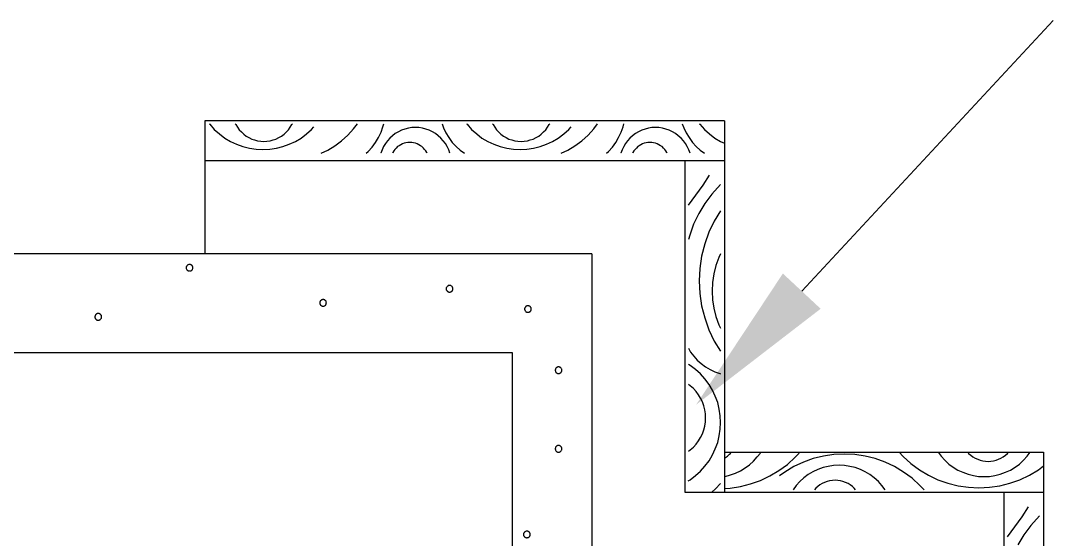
# Model space of a CAD drawing. Header units: metres. Extents: x 0 to 420, y 0 to 297.
# Drawn here: x 52.5 to 105, y 201.8 to 228.3 of the extents above; entities that cross this region are included whole.
import ezdxf

# ---------------------------------------------------------------- set-up
doc = ezdxf.new("R2010")
doc.units = ezdxf.units.M

msp = doc.modelspace()

# ---------------------------------------------------------------- linework, layer by layer
for p, q in [((92.41, 214.52), (105.25, 228.34)), ((88.46, 223.22), (61.91, 223.22)), ((61.91, 223.22), (61.91, 216.43)), ((88.46, 223.22), (88.46, 204.26)), ((62.14, 223.07), (62.17, 223.04)), ((62.17, 223.04), (62.4, 222.78)), ((62.4, 222.78), (62.66, 222.55)), ((63.47, 223.07), (63.5, 223.03)), ((63.5, 223.03), (63.58, 222.89)), ((63.58, 222.89), (63.67, 222.76)), ((63.67, 222.76), (63.78, 222.65)), ((63.78, 222.65), (63.9, 222.54)), ((65.96, 222.54), (66.08, 222.65)), ((66.08, 222.65), (66.19, 222.76)), ((66.19, 222.76), (66.28, 222.89)), ((66.28, 222.89), (66.36, 223.03)), ((66.36, 223.03), (66.39, 223.07)), ((67.11, 222.55), (67.37, 222.78)), ((67.37, 222.78), (67.49, 222.92)), ((69.22, 222.49), (69.51, 222.81)), ((69.51, 222.81), (69.71, 223.07)), ((70.79, 222.37), (70.92, 222.64)), ((70.92, 222.64), (71.01, 222.91)), ((71.01, 222.91), (71.06, 223.07)), ((71.8, 222.66), (71.64, 222.57)), ((71.96, 222.74), (71.8, 222.66)), ((72.13, 222.8), (71.96, 222.74)), ((72.31, 222.84), (72.13, 222.8)), ((72.49, 222.87), (72.31, 222.84)), ((72.67, 222.88), (72.49, 222.87)), ((72.85, 222.87), (72.67, 222.88)), ((73.03, 222.84), (72.85, 222.87)), ((73.2, 222.8), (73.03, 222.84)), ((73.37, 222.74), (73.2, 222.8)), ((73.54, 222.66), (73.37, 222.74)), ((73.69, 222.57), (73.54, 222.66)), ((74.03, 223.07), (74.11, 222.86)), ((74.11, 222.86), (74.23, 222.6)), ((75.28, 223.07), (75.31, 223.04)), ((75.31, 223.04), (75.54, 222.78)), ((75.54, 222.78), (75.8, 222.55)), ((76.61, 223.07), (76.64, 223.03)), ((76.64, 223.03), (76.72, 222.89)), ((76.72, 222.89), (76.81, 222.76)), ((76.81, 222.76), (76.92, 222.65)), ((76.92, 222.65), (77.04, 222.54)), ((79.1, 222.54), (79.22, 222.65)), ((79.22, 222.65), (79.33, 222.76)), ((79.33, 222.76), (79.42, 222.89)), ((79.42, 222.89), (79.5, 223.03)), ((79.5, 223.03), (79.53, 223.07)), ((80.25, 222.55), (80.51, 222.78)), ((80.51, 222.78), (80.63, 222.92)), ((81.49, 222.49), (81.78, 222.81)), ((81.78, 222.81), (81.98, 223.07)), ((83.05, 222.37), (83.18, 222.64)), ((83.18, 222.64), (83.28, 222.91)), ((83.28, 222.91), (83.32, 223.07)), ((84.07, 222.66), (83.91, 222.57)), ((84.23, 222.74), (84.07, 222.66)), ((84.4, 222.8), (84.23, 222.74)), ((84.57, 222.84), (84.4, 222.8)), ((84.75, 222.87), (84.57, 222.84)), ((84.93, 222.88), (84.75, 222.87)), ((85.11, 222.87), (84.93, 222.88)), ((85.29, 222.84), (85.11, 222.87)), ((85.47, 222.8), (85.29, 222.84)), ((85.64, 222.74), (85.47, 222.8)), ((85.8, 222.66), (85.64, 222.74)), ((85.96, 222.57), (85.8, 222.66)), ((86.3, 223.07), (86.38, 222.86)), ((86.38, 222.86), (86.5, 222.6)), ((87.17, 223.07), (87.2, 223.04)), ((87.2, 223.04), (87.44, 222.78)), ((87.44, 222.78), (87.69, 222.55)), ((62.66, 222.55), (62.93, 222.34)), ((62.93, 222.34), (63.23, 222.17)), ((63.23, 222.17), (63.54, 222.02)), ((63.9, 222.54), (64.03, 222.44)), ((64.03, 222.44), (64.16, 222.36)), ((64.16, 222.36), (64.31, 222.29)), ((64.31, 222.29), (64.46, 222.24)), ((64.46, 222.24), (64.61, 222.2)), ((64.61, 222.2), (64.77, 222.18)), ((64.77, 222.18), (64.93, 222.17)), ((64.93, 222.17), (65.09, 222.18)), ((65.09, 222.18), (65.25, 222.2)), ((65.25, 222.2), (65.4, 222.24)), ((65.4, 222.24), (65.55, 222.29)), ((65.55, 222.29), (65.7, 222.36)), ((65.7, 222.36), (65.83, 222.44)), ((65.83, 222.44), (65.96, 222.54)), ((66.23, 222.02), (66.54, 222.17)), ((66.54, 222.17), (66.83, 222.34)), ((66.83, 222.34), (67.11, 222.55)), ((68.56, 221.95), (68.9, 222.2)), ((68.9, 222.2), (69.22, 222.49)), ((70.46, 221.88), (70.64, 222.12)), ((70.64, 222.12), (70.79, 222.37)), ((71.24, 222.2), (71.14, 222.06)), ((71.36, 222.34), (71.24, 222.2)), ((71.5, 222.46), (71.36, 222.34)), ((71.64, 222.57), (71.5, 222.46)), ((72.19, 222.1), (72.1, 222.08)), ((72.29, 222.11), (72.19, 222.1)), ((72.38, 222.12), (72.29, 222.11)), ((72.48, 222.11), (72.38, 222.12)), ((72.57, 222.1), (72.48, 222.11)), ((72.67, 222.08), (72.57, 222.1)), ((73.84, 222.46), (73.69, 222.57)), ((73.97, 222.34), (73.84, 222.46)), ((74.09, 222.2), (73.97, 222.34)), ((74.2, 222.06), (74.09, 222.2)), ((74.23, 222.6), (74.38, 222.36)), ((74.38, 222.36), (74.55, 222.12)), ((74.55, 222.12), (74.75, 221.91)), ((75.8, 222.55), (76.07, 222.34)), ((76.07, 222.34), (76.37, 222.17)), ((76.37, 222.17), (76.68, 222.02)), ((77.04, 222.54), (77.17, 222.44)), ((77.17, 222.44), (77.3, 222.36)), ((77.3, 222.36), (77.45, 222.29)), ((77.45, 222.29), (77.6, 222.24)), ((77.6, 222.24), (77.75, 222.2)), ((77.75, 222.2), (77.91, 222.18)), ((77.91, 222.18), (78.07, 222.17)), ((78.07, 222.17), (78.23, 222.18)), ((78.23, 222.18), (78.39, 222.2)), ((78.39, 222.2), (78.54, 222.24)), ((78.54, 222.24), (78.69, 222.29)), ((78.69, 222.29), (78.84, 222.36)), ((78.84, 222.36), (78.97, 222.44)), ((78.97, 222.44), (79.1, 222.54)), ((79.37, 222.02), (79.68, 222.17)), ((79.68, 222.17), (79.97, 222.34)), ((79.97, 222.34), (80.25, 222.55)), ((80.82, 221.95), (81.17, 222.2)), ((81.17, 222.2), (81.49, 222.49)), ((82.73, 221.88), (82.9, 222.12)), ((82.9, 222.12), (83.05, 222.37)), ((83.51, 222.2), (83.4, 222.06)), ((83.63, 222.34), (83.51, 222.2)), ((83.76, 222.46), (83.63, 222.34)), ((83.91, 222.57), (83.76, 222.46)), ((84.46, 222.1), (84.36, 222.08)), ((84.55, 222.11), (84.46, 222.1)), ((84.65, 222.12), (84.55, 222.11)), ((84.74, 222.11), (84.65, 222.12)), ((84.84, 222.1), (84.74, 222.11)), ((84.93, 222.08), (84.84, 222.1)), ((86.1, 222.46), (85.96, 222.57)), ((86.24, 222.34), (86.1, 222.46)), ((86.36, 222.2), (86.24, 222.34)), ((86.47, 222.06), (86.36, 222.2)), ((86.5, 222.6), (86.65, 222.36)), ((86.65, 222.36), (86.82, 222.12)), ((86.82, 222.12), (87.01, 221.91)), ((87.69, 222.55), (87.97, 222.34)), ((87.97, 222.34), (88.26, 222.17)), ((88.26, 222.17), (88.46, 222.07)), ((63.54, 222.02), (63.86, 221.9)), ((63.86, 221.9), (64.2, 221.82)), ((64.2, 221.82), (64.54, 221.77)), ((64.54, 221.77), (64.88, 221.75)), ((64.88, 221.75), (65.23, 221.77)), ((65.23, 221.77), (65.57, 221.82)), ((65.57, 221.82), (65.9, 221.9)), ((65.9, 221.9), (66.23, 222.02)), ((67.85, 221.56), (68.19, 221.72)), ((68.19, 221.72), (68.56, 221.95)), ((70.16, 221.56), (70.26, 221.66)), ((70.26, 221.66), (70.46, 221.88)), ((70.97, 221.74), (70.9, 221.57)), ((70.9, 221.57), (70.9, 221.56)), ((71.04, 221.9), (70.97, 221.74)), ((71.14, 222.06), (71.04, 221.9)), ((71.52, 221.6), (71.5, 221.56)), ((71.57, 221.68), (71.52, 221.6)), ((71.62, 221.76), (71.57, 221.68)), ((71.69, 221.83), (71.62, 221.76)), ((71.76, 221.9), (71.69, 221.83)), ((71.84, 221.95), (71.76, 221.9)), ((71.92, 222), (71.84, 221.95)), ((72.01, 222.04), (71.92, 222)), ((72.1, 222.08), (72.01, 222.04)), ((72.76, 222.04), (72.67, 222.08)), ((72.84, 222), (72.76, 222.04)), ((72.93, 221.95), (72.84, 222)), ((73, 221.9), (72.93, 221.95)), ((73.08, 221.83), (73, 221.9)), ((73.14, 221.76), (73.08, 221.83)), ((73.2, 221.68), (73.14, 221.76)), ((73.25, 221.6), (73.2, 221.68)), ((73.27, 221.56), (73.25, 221.6)), ((74.29, 221.9), (74.2, 222.06)), ((74.37, 221.74), (74.29, 221.9)), ((74.43, 221.56), (74.37, 221.74)), ((74.75, 221.91), (74.96, 221.72)), ((74.96, 221.72), (75.17, 221.56)), ((76.68, 222.02), (77, 221.9)), ((77, 221.9), (77.34, 221.82)), ((77.34, 221.82), (77.68, 221.77)), ((77.68, 221.77), (78.02, 221.75)), ((78.02, 221.75), (78.37, 221.77)), ((78.37, 221.77), (78.71, 221.82)), ((78.71, 221.82), (79.04, 221.9)), ((79.04, 221.9), (79.37, 222.02)), ((80.12, 221.56), (80.46, 221.72)), ((80.46, 221.72), (80.82, 221.95)), ((82.43, 221.56), (82.53, 221.66)), ((82.53, 221.66), (82.73, 221.88)), ((83.23, 221.74), (83.17, 221.57)), ((83.17, 221.57), (83.17, 221.56)), ((83.31, 221.9), (83.23, 221.74)), ((83.4, 222.06), (83.31, 221.9)), ((83.78, 221.6), (83.76, 221.56)), ((83.83, 221.68), (83.78, 221.6)), ((83.89, 221.76), (83.83, 221.68)), ((83.96, 221.83), (83.89, 221.76)), ((84.03, 221.9), (83.96, 221.83)), ((84.1, 221.95), (84.03, 221.9)), ((84.19, 222), (84.1, 221.95)), ((84.27, 222.04), (84.19, 222)), ((84.36, 222.08), (84.27, 222.04)), ((85.02, 222.04), (84.93, 222.08)), ((85.11, 222), (85.02, 222.04)), ((85.19, 221.95), (85.11, 222)), ((85.27, 221.9), (85.19, 221.95)), ((85.34, 221.83), (85.27, 221.9)), ((85.41, 221.76), (85.34, 221.83)), ((85.46, 221.68), (85.41, 221.76)), ((85.51, 221.6), (85.46, 221.68)), ((85.53, 221.56), (85.51, 221.6)), ((86.56, 221.9), (86.47, 222.06)), ((86.64, 221.74), (86.56, 221.9)), ((86.7, 221.56), (86.64, 221.74)), ((87.01, 221.91), (87.22, 221.72)), ((87.22, 221.72), (87.43, 221.56)), ((88.46, 221.18), (61.91, 221.18)), ((86.43, 221.18), (86.43, 204.26)), ((87.37, 219.93), (87.69, 220.44)), ((86.62, 218.91), (87.37, 219.93)), ((87.81, 219.48), (87.45, 219)), ((88.25, 219.96), (87.81, 219.48)), ((87.45, 219), (87.14, 218.48)), ((87.14, 218.48), (86.88, 217.94)), ((88.25, 218.63), (87.93, 218.1)), ((86.88, 217.94), (86.68, 217.38)), ((87.93, 218.1), (87.66, 217.53)), ((86.68, 217.38), (86.62, 217.16)), ((87.66, 217.53), (87.45, 216.93)), ((87.45, 216.93), (87.29, 216.31)), ((81.68, 216.43), (21.65, 216.43)), ((81.68, 216.43), (81.68, 199.5)), ((88.25, 216.42), (88.17, 216.24)), ((60.99, 215.79), (60.98, 215.78)), ((61, 215.82), (60.99, 215.81)), ((60.99, 215.81), (60.99, 215.79)), ((61.02, 215.83), (61, 215.82)), ((61.03, 215.85), (61.02, 215.83)), ((61.04, 215.86), (61.03, 215.85)), ((61.06, 215.86), (61.04, 215.86)), ((61.07, 215.87), (61.06, 215.86)), ((61.09, 215.88), (61.07, 215.87)), ((61.1, 215.88), (61.09, 215.88)), ((61.12, 215.88), (61.1, 215.88)), ((61.14, 215.88), (61.12, 215.88)), ((61.15, 215.88), (61.14, 215.88)), ((61.17, 215.88), (61.15, 215.88)), ((61.18, 215.88), (61.17, 215.88)), ((61.2, 215.87), (61.18, 215.88)), ((61.22, 215.86), (61.2, 215.87)), ((61.23, 215.86), (61.22, 215.86)), ((61.24, 215.85), (61.23, 215.86)), ((61.26, 215.83), (61.24, 215.85)), ((61.27, 215.82), (61.26, 215.83)), ((61.28, 215.81), (61.27, 215.82)), ((61.29, 215.79), (61.28, 215.81)), ((61.29, 215.78), (61.29, 215.79)), ((87.29, 216.31), (87.2, 215.68)), ((88.02, 215.83), (87.92, 215.4)), ((88.17, 216.24), (88.02, 215.83)), ((60.98, 215.78), (60.97, 215.76)), ((60.97, 215.76), (60.97, 215.75)), ((60.97, 215.75), (60.97, 215.73)), ((60.97, 215.73), (60.97, 215.71)), ((60.97, 215.71), (60.97, 215.7)), ((60.97, 215.71), (60.97, 215.71)), ((60.97, 215.7), (60.97, 215.68)), ((60.97, 215.68), (60.97, 215.67)), ((60.97, 215.67), (60.98, 215.65)), ((60.98, 215.65), (60.99, 215.63)), ((60.99, 215.63), (60.99, 215.62)), ((60.99, 215.62), (61, 215.61)), ((61, 215.61), (61.02, 215.59)), ((61.02, 215.59), (61.03, 215.58)), ((61.03, 215.58), (61.04, 215.57)), ((61.04, 215.57), (61.06, 215.56)), ((61.06, 215.56), (61.07, 215.56)), ((61.07, 215.56), (61.09, 215.55)), ((61.09, 215.55), (61.1, 215.55)), ((61.1, 215.55), (61.12, 215.55)), ((61.12, 215.55), (61.14, 215.54)), ((61.14, 215.54), (61.15, 215.55)), ((61.15, 215.55), (61.17, 215.55)), ((61.17, 215.55), (61.18, 215.55)), ((61.18, 215.55), (61.2, 215.56)), ((61.2, 215.56), (61.22, 215.56)), ((61.22, 215.56), (61.23, 215.57)), ((61.23, 215.57), (61.24, 215.58)), ((61.24, 215.58), (61.26, 215.59)), ((61.26, 215.59), (61.27, 215.61)), ((61.27, 215.61), (61.28, 215.62)), ((61.28, 215.62), (61.29, 215.63)), ((61.3, 215.76), (61.29, 215.78)), ((61.29, 215.65), (61.3, 215.67)), ((61.29, 215.63), (61.29, 215.65)), ((61.3, 215.75), (61.3, 215.76)), ((61.3, 215.73), (61.3, 215.75)), ((61.31, 215.71), (61.3, 215.73)), ((61.3, 215.7), (61.31, 215.71)), ((61.3, 215.68), (61.3, 215.7)), ((61.3, 215.67), (61.3, 215.68)), ((61.31, 215.71), (61.31, 215.71)), ((87.2, 215.68), (87.17, 215.04)), ((87.92, 215.4), (87.85, 214.96)), ((74.29, 214.75), (74.28, 214.73)), ((74.3, 214.76), (74.29, 214.75)), ((74.31, 214.77), (74.3, 214.76)), ((74.32, 214.78), (74.31, 214.77)), ((74.34, 214.79), (74.32, 214.78)), ((74.35, 214.8), (74.34, 214.79)), ((74.37, 214.8), (74.35, 214.8)), ((74.38, 214.81), (74.37, 214.8)), ((74.4, 214.81), (74.38, 214.81)), ((74.42, 214.81), (74.4, 214.81)), ((74.43, 214.81), (74.42, 214.81)), ((74.45, 214.81), (74.43, 214.81)), ((74.47, 214.8), (74.45, 214.81)), ((74.48, 214.8), (74.47, 214.8)), ((74.5, 214.79), (74.48, 214.8)), ((74.51, 214.78), (74.5, 214.79)), ((74.52, 214.77), (74.51, 214.78)), ((74.54, 214.76), (74.52, 214.77)), ((74.55, 214.75), (74.54, 214.76)), ((74.56, 214.73), (74.55, 214.75)), ((87.17, 215.04), (87.2, 214.4)), ((87.85, 214.96), (87.83, 214.52)), ((74.26, 214.7), (74.25, 214.69)), ((74.25, 214.69), (74.25, 214.67)), ((74.25, 214.67), (74.25, 214.66)), ((74.25, 214.66), (74.25, 214.64)), ((74.25, 214.64), (74.25, 214.62)), ((74.25, 214.64), (74.25, 214.64)), ((74.25, 214.62), (74.25, 214.61)), ((74.25, 214.61), (74.25, 214.59)), ((74.25, 214.59), (74.26, 214.57)), ((74.27, 214.72), (74.26, 214.7)), ((74.26, 214.57), (74.27, 214.56)), ((74.28, 214.73), (74.27, 214.72)), ((74.27, 214.56), (74.28, 214.54)), ((74.28, 214.54), (74.29, 214.53)), ((74.29, 214.53), (74.3, 214.52)), ((74.3, 214.52), (74.31, 214.51)), ((74.31, 214.51), (74.32, 214.5)), ((74.32, 214.5), (74.34, 214.49)), ((74.34, 214.49), (74.35, 214.48)), ((74.35, 214.48), (74.37, 214.48)), ((74.37, 214.48), (74.38, 214.47)), ((74.38, 214.47), (74.4, 214.47)), ((74.4, 214.47), (74.42, 214.47)), ((74.42, 214.47), (74.43, 214.47)), ((74.43, 214.47), (74.45, 214.47)), ((74.45, 214.47), (74.47, 214.48)), ((74.47, 214.48), (74.48, 214.48)), ((74.48, 214.48), (74.5, 214.49)), ((74.5, 214.49), (74.51, 214.5)), ((74.51, 214.5), (74.52, 214.51)), ((74.52, 214.51), (74.54, 214.52)), ((74.54, 214.52), (74.55, 214.53)), ((74.55, 214.53), (74.56, 214.54)), ((74.57, 214.72), (74.56, 214.73)), ((74.56, 214.54), (74.57, 214.56)), ((74.57, 214.7), (74.57, 214.72)), ((74.58, 214.69), (74.57, 214.7)), ((74.57, 214.57), (74.58, 214.59)), ((74.57, 214.56), (74.57, 214.57)), ((74.58, 214.67), (74.58, 214.69)), ((74.59, 214.66), (74.58, 214.67)), ((74.58, 214.61), (74.59, 214.62)), ((74.58, 214.59), (74.58, 214.61)), ((74.59, 214.64), (74.59, 214.66)), ((74.59, 214.62), (74.59, 214.64)), ((74.59, 214.64), (74.59, 214.64)), ((87.2, 214.4), (87.29, 213.77)), ((87.83, 214.52), (87.85, 214.08)), ((67.8, 213.99), (67.79, 213.97)), ((67.79, 213.97), (67.79, 213.96)), ((67.79, 213.96), (67.79, 213.94)), ((67.79, 213.94), (67.79, 213.92)), ((67.79, 213.92), (67.79, 213.91)), ((67.79, 213.92), (67.79, 213.92)), ((67.79, 213.91), (67.79, 213.89)), ((67.79, 213.89), (67.79, 213.87)), ((67.79, 213.87), (67.8, 213.86)), ((67.81, 214), (67.8, 213.99)), ((67.8, 213.86), (67.81, 213.84)), ((67.82, 214.03), (67.81, 214.02)), ((67.81, 214.02), (67.81, 214)), ((67.81, 213.84), (67.81, 213.83)), ((67.81, 213.83), (67.82, 213.81)), ((67.84, 214.04), (67.82, 214.03)), ((67.82, 213.81), (67.84, 213.8)), ((67.85, 214.05), (67.84, 214.04)), ((67.84, 213.8), (67.85, 213.79)), ((67.86, 214.06), (67.85, 214.05)), ((67.85, 213.79), (67.86, 213.78)), ((67.88, 214.07), (67.86, 214.06)), ((67.86, 213.78), (67.88, 213.77)), ((67.89, 214.08), (67.88, 214.07)), ((67.88, 213.77), (67.89, 213.77)), ((67.91, 214.08), (67.89, 214.08)), ((67.89, 213.77), (67.91, 213.76)), ((67.92, 214.09), (67.91, 214.08)), ((67.91, 213.76), (67.92, 213.76)), ((67.94, 214.09), (67.92, 214.09)), ((67.92, 213.76), (67.94, 213.75)), ((67.96, 214.09), (67.94, 214.09)), ((67.94, 213.75), (67.96, 213.75)), ((67.97, 214.09), (67.96, 214.09)), ((67.96, 213.75), (67.97, 213.75)), ((67.99, 214.09), (67.97, 214.09)), ((67.97, 213.75), (67.99, 213.76)), ((68, 214.08), (67.99, 214.09)), ((67.99, 213.76), (68, 213.76)), ((68.02, 214.08), (68, 214.08)), ((68, 213.76), (68.02, 213.77)), ((68.04, 214.07), (68.02, 214.08)), ((68.02, 213.77), (68.04, 213.77)), ((68.05, 214.06), (68.04, 214.07)), ((68.04, 213.77), (68.05, 213.78)), ((68.06, 214.05), (68.05, 214.06)), ((68.05, 213.78), (68.06, 213.79)), ((68.08, 214.04), (68.06, 214.05)), ((68.06, 213.79), (68.08, 213.8)), ((68.09, 214.03), (68.08, 214.04)), ((68.08, 213.8), (68.09, 213.81)), ((68.1, 214.02), (68.09, 214.03)), ((68.09, 213.81), (68.1, 213.83)), ((68.11, 214), (68.1, 214.02)), ((68.1, 213.83), (68.11, 213.84)), ((68.11, 213.99), (68.11, 214)), ((68.12, 213.97), (68.11, 213.99)), ((68.11, 213.86), (68.12, 213.87)), ((68.11, 213.84), (68.11, 213.86)), ((68.12, 213.96), (68.12, 213.97)), ((68.12, 213.94), (68.12, 213.96)), ((68.13, 213.92), (68.12, 213.94)), ((68.12, 213.91), (68.13, 213.92)), ((68.12, 213.89), (68.12, 213.91)), ((68.12, 213.87), (68.12, 213.89)), ((68.13, 213.92), (68.13, 213.92)), ((78.27, 213.69), (78.26, 213.67)), ((78.28, 213.7), (78.27, 213.69)), ((78.29, 213.71), (78.28, 213.7)), ((78.3, 213.73), (78.29, 213.71)), ((78.31, 213.74), (78.3, 213.73)), ((78.33, 213.75), (78.31, 213.74)), ((78.34, 213.75), (78.33, 213.75)), ((78.35, 213.76), (78.34, 213.75)), ((78.37, 213.77), (78.35, 213.76)), ((78.39, 213.77), (78.37, 213.77)), ((78.4, 213.77), (78.39, 213.77)), ((78.42, 213.77), (78.4, 213.77)), ((78.44, 213.77), (78.42, 213.77)), ((78.45, 213.77), (78.44, 213.77)), ((78.47, 213.77), (78.45, 213.77)), ((78.48, 213.76), (78.47, 213.77)), ((78.5, 213.75), (78.48, 213.76)), ((78.51, 213.75), (78.5, 213.75)), ((78.53, 213.74), (78.51, 213.75)), ((78.54, 213.73), (78.53, 213.74)), ((78.55, 213.71), (78.54, 213.73)), ((78.56, 213.7), (78.55, 213.71)), ((78.57, 213.69), (78.56, 213.7)), ((78.58, 213.67), (78.57, 213.69)), ((87.29, 213.77), (87.45, 213.15)), ((87.85, 214.08), (87.92, 213.65)), ((56.31, 213.25), (56.3, 213.24)), ((56.3, 213.24), (56.3, 213.22)), ((56.3, 213.22), (56.3, 213.21)), ((56.3, 213.21), (56.3, 213.19)), ((56.3, 213.21), (56.3, 213.21)), ((56.3, 213.19), (56.3, 213.17)), ((56.3, 213.17), (56.31, 213.16)), ((56.32, 213.29), (56.31, 213.27)), ((56.31, 213.27), (56.31, 213.25)), ((56.33, 213.3), (56.32, 213.29)), ((56.34, 213.31), (56.33, 213.3)), ((56.35, 213.33), (56.34, 213.31)), ((56.36, 213.34), (56.35, 213.33)), ((56.37, 213.35), (56.36, 213.34)), ((56.39, 213.36), (56.37, 213.35)), ((56.4, 213.36), (56.39, 213.36)), ((56.42, 213.37), (56.4, 213.36)), ((56.44, 213.37), (56.42, 213.37)), ((56.45, 213.37), (56.44, 213.37)), ((56.47, 213.38), (56.45, 213.37)), ((56.49, 213.37), (56.47, 213.38)), ((56.5, 213.37), (56.49, 213.37)), ((56.52, 213.37), (56.5, 213.37)), ((56.53, 213.36), (56.52, 213.37)), ((56.55, 213.36), (56.53, 213.36)), ((56.56, 213.35), (56.55, 213.36)), ((56.58, 213.34), (56.56, 213.35)), ((56.59, 213.33), (56.58, 213.34)), ((56.6, 213.31), (56.59, 213.33)), ((56.61, 213.3), (56.6, 213.31)), ((56.62, 213.29), (56.61, 213.3)), ((56.63, 213.27), (56.62, 213.29)), ((56.63, 213.25), (56.63, 213.27)), ((56.64, 213.24), (56.63, 213.25)), ((56.63, 213.16), (56.64, 213.17)), ((56.64, 213.22), (56.64, 213.24)), ((56.64, 213.21), (56.64, 213.22)), ((56.64, 213.19), (56.64, 213.21)), ((56.64, 213.21), (56.64, 213.21)), ((56.64, 213.17), (56.64, 213.19)), ((78.26, 213.65), (78.25, 213.64)), ((78.25, 213.64), (78.25, 213.62)), ((78.25, 213.62), (78.25, 213.61)), ((78.25, 213.61), (78.25, 213.59)), ((78.25, 213.61), (78.25, 213.61)), ((78.25, 213.59), (78.25, 213.57)), ((78.25, 213.57), (78.26, 213.56)), ((78.26, 213.67), (78.26, 213.65)), ((78.26, 213.56), (78.26, 213.54)), ((78.26, 213.54), (78.27, 213.53)), ((78.27, 213.53), (78.28, 213.51)), ((78.28, 213.51), (78.29, 213.5)), ((78.29, 213.5), (78.3, 213.49)), ((78.3, 213.49), (78.31, 213.47)), ((78.31, 213.47), (78.33, 213.46)), ((78.33, 213.46), (78.34, 213.46)), ((78.34, 213.46), (78.35, 213.45)), ((78.35, 213.45), (78.37, 213.44)), ((78.37, 213.44), (78.39, 213.44)), ((78.39, 213.44), (78.4, 213.44)), ((78.4, 213.44), (78.42, 213.44)), ((78.42, 213.44), (78.44, 213.44)), ((78.44, 213.44), (78.45, 213.44)), ((78.45, 213.44), (78.47, 213.44)), ((78.47, 213.44), (78.48, 213.45)), ((78.48, 213.45), (78.5, 213.46)), ((78.5, 213.46), (78.51, 213.46)), ((78.51, 213.46), (78.53, 213.47)), ((78.53, 213.47), (78.54, 213.49)), ((78.54, 213.49), (78.55, 213.5)), ((78.55, 213.5), (78.56, 213.51)), ((78.56, 213.51), (78.57, 213.53)), ((78.57, 213.53), (78.58, 213.54)), ((78.58, 213.65), (78.58, 213.67)), ((78.59, 213.64), (78.58, 213.65)), ((78.58, 213.56), (78.59, 213.57)), ((78.58, 213.54), (78.58, 213.56)), ((78.59, 213.62), (78.59, 213.64)), ((78.59, 213.61), (78.59, 213.62)), ((78.59, 213.59), (78.59, 213.61)), ((78.59, 213.61), (78.59, 213.61)), ((78.59, 213.57), (78.59, 213.59)), ((87.92, 213.65), (88.02, 213.22)), ((88.02, 213.22), (88.17, 212.8)), ((56.31, 213.16), (56.31, 213.14)), ((56.31, 213.14), (56.32, 213.13)), ((56.32, 213.13), (56.33, 213.11)), ((56.33, 213.11), (56.34, 213.1)), ((56.34, 213.1), (56.35, 213.09)), ((56.35, 213.09), (56.36, 213.07)), ((56.36, 213.07), (56.37, 213.06)), ((56.37, 213.06), (56.39, 213.06)), ((56.39, 213.06), (56.4, 213.05)), ((56.4, 213.05), (56.42, 213.04)), ((56.42, 213.04), (56.44, 213.04)), ((56.44, 213.04), (56.45, 213.04)), ((56.45, 213.04), (56.47, 213.04)), ((56.47, 213.04), (56.49, 213.04)), ((56.49, 213.04), (56.5, 213.04)), ((56.5, 213.04), (56.52, 213.04)), ((56.52, 213.04), (56.53, 213.05)), ((56.53, 213.05), (56.55, 213.06)), ((56.55, 213.06), (56.56, 213.06)), ((56.56, 213.06), (56.58, 213.07)), ((56.58, 213.07), (56.59, 213.09)), ((56.59, 213.09), (56.6, 213.1)), ((56.6, 213.1), (56.61, 213.11)), ((56.61, 213.11), (56.62, 213.13)), ((56.62, 213.13), (56.63, 213.14)), ((56.63, 213.14), (56.63, 213.16)), ((87.45, 213.15), (87.66, 212.55)), ((88.17, 212.8), (88.25, 212.63)), ((87.66, 212.55), (87.93, 211.97)), ((86.62, 211.6), (86.73, 211.41)), ((87.93, 211.97), (88.25, 211.45)), ((19.1, 211.39), (77.61, 211.39)), ((77.61, 211.39), (77.61, 160.47)), ((86.73, 211.41), (86.89, 211.2)), ((86.89, 211.2), (87.07, 211)), ((79.83, 210.55), (79.82, 210.53)), ((79.84, 210.58), (79.83, 210.56)), ((79.83, 210.56), (79.83, 210.55)), ((79.85, 210.59), (79.84, 210.58)), ((79.86, 210.6), (79.85, 210.59)), ((79.88, 210.61), (79.86, 210.6)), ((79.89, 210.62), (79.88, 210.61)), ((79.9, 210.63), (79.89, 210.62)), ((79.92, 210.64), (79.9, 210.63)), ((79.93, 210.64), (79.92, 210.64)), ((79.95, 210.65), (79.93, 210.64)), ((79.97, 210.65), (79.95, 210.65)), ((79.98, 210.65), (79.97, 210.65)), ((80, 210.65), (79.98, 210.65)), ((80.02, 210.65), (80, 210.65)), ((80.03, 210.64), (80.02, 210.65)), ((80.05, 210.64), (80.03, 210.64)), ((80.06, 210.63), (80.05, 210.64)), ((80.08, 210.62), (80.06, 210.63)), ((80.09, 210.61), (80.08, 210.62)), ((80.1, 210.6), (80.09, 210.61)), ((80.11, 210.59), (80.1, 210.6)), ((80.12, 210.58), (80.11, 210.59)), ((80.13, 210.56), (80.12, 210.58)), ((80.14, 210.55), (80.13, 210.56)), ((80.15, 210.53), (80.14, 210.55)), ((86.7, 210.73), (86.62, 210.78)), ((86.97, 210.52), (86.7, 210.73)), ((87.07, 211), (87.27, 210.82)), ((87.27, 210.82), (87.49, 210.66)), ((87.49, 210.66), (87.72, 210.52)), ((79.82, 210.51), (79.81, 210.5)), ((79.81, 210.5), (79.81, 210.48)), ((79.81, 210.48), (79.81, 210.47)), ((79.81, 210.48), (79.81, 210.48)), ((79.81, 210.47), (79.82, 210.45)), ((79.82, 210.53), (79.82, 210.51)), ((79.82, 210.45), (79.82, 210.43)), ((79.82, 210.43), (79.83, 210.42)), ((79.83, 210.42), (79.83, 210.4)), ((79.83, 210.4), (79.84, 210.39)), ((79.84, 210.39), (79.85, 210.37)), ((79.85, 210.37), (79.86, 210.36)), ((79.86, 210.36), (79.88, 210.35)), ((79.88, 210.35), (79.89, 210.34)), ((79.89, 210.34), (79.9, 210.33)), ((79.9, 210.33), (79.92, 210.33)), ((79.92, 210.33), (79.93, 210.32)), ((79.93, 210.32), (79.95, 210.32)), ((79.95, 210.32), (79.97, 210.31)), ((79.97, 210.31), (79.98, 210.31)), ((79.98, 210.31), (80, 210.31)), ((80, 210.31), (80.02, 210.32)), ((80.02, 210.32), (80.03, 210.32)), ((80.03, 210.32), (80.05, 210.33)), ((80.05, 210.33), (80.06, 210.33)), ((80.06, 210.33), (80.08, 210.34)), ((80.08, 210.34), (80.09, 210.35)), ((80.09, 210.35), (80.1, 210.36)), ((80.1, 210.36), (80.11, 210.37)), ((80.11, 210.37), (80.12, 210.39)), ((80.12, 210.39), (80.13, 210.4)), ((80.13, 210.4), (80.14, 210.42)), ((80.14, 210.42), (80.15, 210.43)), ((80.15, 210.51), (80.15, 210.53)), ((80.15, 210.5), (80.15, 210.51)), ((80.15, 210.48), (80.15, 210.5)), ((80.15, 210.47), (80.15, 210.48)), ((80.15, 210.48), (80.15, 210.48)), ((80.15, 210.45), (80.15, 210.47)), ((80.15, 210.43), (80.15, 210.45)), ((87.23, 210.29), (86.97, 210.52)), ((87.46, 210.04), (87.23, 210.29)), ((87.67, 209.76), (87.46, 210.04)), ((87.72, 210.52), (87.96, 210.4)), ((87.96, 210.4), (88.22, 210.31)), ((88.22, 210.31), (88.25, 210.3)), ((86.71, 209.69), (86.62, 209.76)), ((86.87, 209.55), (86.71, 209.69)), ((87.01, 209.4), (86.87, 209.55)), ((87.84, 209.46), (87.67, 209.76)), ((87.13, 209.23), (87.01, 209.4)), ((87.24, 209.05), (87.13, 209.23)), ((87.33, 208.86), (87.24, 209.05)), ((87.99, 209.15), (87.84, 209.46)), ((88.11, 208.83), (87.99, 209.15)), ((87.4, 208.67), (87.33, 208.86)), ((87.45, 208.46), (87.4, 208.67)), ((87.48, 208.26), (87.45, 208.46)), ((88.19, 208.49), (88.11, 208.83)), ((88.24, 208.15), (88.19, 208.49)), ((87.49, 208.05), (87.48, 208.26)), ((87.48, 207.84), (87.49, 208.05)), ((88.26, 207.81), (88.24, 208.15)), ((87.33, 207.24), (87.4, 207.43)), ((87.4, 207.43), (87.45, 207.63)), ((87.45, 207.63), (87.48, 207.84)), ((88.19, 207.13), (88.24, 207.47)), ((88.24, 207.47), (88.26, 207.81)), ((87.01, 206.7), (87.13, 206.87)), ((87.13, 206.87), (87.24, 207.05)), ((87.24, 207.05), (87.33, 207.24)), ((88.11, 206.79), (88.19, 207.13)), ((79.82, 206.5), (79.81, 206.48)), ((79.81, 206.48), (79.81, 206.47)), ((79.81, 206.47), (79.81, 206.45)), ((79.81, 206.47), (79.81, 206.47)), ((79.81, 206.45), (79.82, 206.43)), ((79.83, 206.53), (79.82, 206.52)), ((79.82, 206.52), (79.82, 206.5)), ((79.82, 206.43), (79.82, 206.42)), ((79.82, 206.42), (79.83, 206.4)), ((79.84, 206.56), (79.83, 206.55)), ((79.83, 206.55), (79.83, 206.53)), ((79.83, 206.4), (79.83, 206.39)), ((79.83, 206.39), (79.84, 206.37)), ((79.85, 206.57), (79.84, 206.56)), ((79.84, 206.37), (79.85, 206.36)), ((79.86, 206.59), (79.85, 206.57)), ((79.85, 206.36), (79.86, 206.35)), ((79.88, 206.6), (79.86, 206.59)), ((79.86, 206.35), (79.88, 206.33)), ((79.89, 206.61), (79.88, 206.6)), ((79.9, 206.62), (79.89, 206.61)), ((79.92, 206.62), (79.9, 206.62)), ((79.93, 206.63), (79.92, 206.62)), ((79.95, 206.63), (79.93, 206.63)), ((79.97, 206.64), (79.95, 206.63)), ((79.98, 206.64), (79.97, 206.64)), ((80, 206.64), (79.98, 206.64)), ((80.02, 206.63), (80, 206.64)), ((80.03, 206.63), (80.02, 206.63)), ((80.05, 206.62), (80.03, 206.63)), ((80.06, 206.62), (80.05, 206.62)), ((80.08, 206.61), (80.06, 206.62)), ((80.09, 206.6), (80.08, 206.61)), ((80.1, 206.59), (80.09, 206.6)), ((80.09, 206.33), (80.1, 206.35)), ((80.11, 206.57), (80.1, 206.59)), ((80.1, 206.35), (80.11, 206.36)), ((80.12, 206.56), (80.11, 206.57)), ((80.11, 206.36), (80.12, 206.37)), ((80.13, 206.55), (80.12, 206.56)), ((80.12, 206.37), (80.13, 206.39)), ((80.14, 206.53), (80.13, 206.55)), ((80.13, 206.39), (80.14, 206.4)), ((80.15, 206.52), (80.14, 206.53)), ((80.14, 206.4), (80.15, 206.42)), ((80.15, 206.5), (80.15, 206.52)), ((80.15, 206.48), (80.15, 206.5)), ((80.15, 206.47), (80.15, 206.48)), ((80.15, 206.45), (80.15, 206.47)), ((80.15, 206.47), (80.15, 206.47)), ((80.15, 206.43), (80.15, 206.45)), ((80.15, 206.42), (80.15, 206.43)), ((86.62, 206.34), (86.71, 206.41)), ((86.71, 206.41), (86.87, 206.55)), ((86.87, 206.55), (87.01, 206.7)), ((87.84, 206.16), (87.99, 206.47)), ((87.99, 206.47), (88.11, 206.79)), ((79.88, 206.33), (79.89, 206.33)), ((79.89, 206.33), (79.9, 206.32)), ((79.9, 206.32), (79.92, 206.31)), ((79.92, 206.31), (79.93, 206.3)), ((79.93, 206.3), (79.95, 206.3)), ((79.95, 206.3), (79.97, 206.3)), ((79.97, 206.3), (79.98, 206.3)), ((79.98, 206.3), (80, 206.3)), ((80, 206.3), (80.02, 206.3)), ((80.02, 206.3), (80.03, 206.3)), ((80.03, 206.3), (80.05, 206.31)), ((80.05, 206.31), (80.06, 206.32)), ((80.06, 206.32), (80.08, 206.33)), ((80.08, 206.33), (80.09, 206.33)), ((87.46, 205.58), (87.67, 205.86)), ((87.67, 205.86), (87.84, 206.16)), ((88.46, 206.29), (104.76, 206.29)), ((88.46, 205.99), (88.51, 206.02)), ((88.51, 206.02), (88.62, 206.1)), ((88.62, 206.1), (88.72, 206.19)), ((88.72, 206.19), (88.78, 206.25)), ((89.74, 205.65), (89.94, 205.84)), ((89.94, 205.84), (90.13, 206.05)), ((90.13, 206.05), (90.29, 206.25)), ((91.67, 205.67), (92.07, 206.04)), ((92.07, 206.04), (92.28, 206.25)), ((92.99, 205.97), (92.49, 205.79)), ((93.51, 206.1), (92.99, 205.97)), ((94.04, 206.18), (93.51, 206.1)), ((94.58, 206.2), (94.04, 206.18)), ((95.11, 206.18), (94.58, 206.2)), ((95.64, 206.1), (95.11, 206.18)), ((96.16, 205.97), (95.64, 206.1)), ((96.67, 205.79), (96.16, 205.97)), ((97.38, 206.29), (97.59, 206.08)), ((97.59, 206.08), (97.98, 205.72)), ((99.37, 206.29), (99.53, 206.09)), ((99.53, 206.09), (99.71, 205.88)), ((99.71, 205.88), (99.92, 205.69)), ((100.88, 206.29), (100.93, 206.23)), ((100.93, 206.23), (101.04, 206.14)), ((101.04, 206.14), (101.15, 206.06)), ((101.15, 206.06), (101.26, 205.99)), ((101.26, 205.99), (101.39, 205.93)), ((101.39, 205.93), (101.52, 205.88)), ((101.52, 205.88), (101.65, 205.85)), ((101.65, 205.85), (101.79, 205.83)), ((101.79, 205.83), (101.92, 205.82)), ((101.92, 205.82), (102.06, 205.83)), ((102.06, 205.83), (102.2, 205.85)), ((102.2, 205.85), (102.33, 205.88)), ((102.33, 205.88), (102.46, 205.93)), ((102.46, 205.93), (102.58, 205.99)), ((102.58, 205.99), (102.7, 206.06)), ((102.7, 206.06), (102.81, 206.14)), ((102.81, 206.14), (102.91, 206.23)), ((102.91, 206.23), (102.97, 206.29)), ((103.52, 205.69), (103.73, 205.88)), ((103.73, 205.88), (103.91, 206.09)), ((103.91, 206.09), (104.07, 206.29)), ((104.76, 206.29), (104.76, 165.56)), ((86.97, 205.1), (87.23, 205.33)), ((87.23, 205.33), (87.46, 205.58)), ((89.02, 205.22), (89.28, 205.34)), ((89.28, 205.34), (89.51, 205.49)), ((89.51, 205.49), (89.74, 205.65)), ((90.78, 205.08), (91.24, 205.36)), ((91.24, 205.36), (91.67, 205.67)), ((92, 205.56), (91.54, 205.28)), ((92.49, 205.79), (92, 205.56)), ((92.97, 205.29), (92.73, 205.15)), ((93.22, 205.41), (92.97, 205.29)), ((93.49, 205.51), (93.22, 205.41)), ((93.76, 205.57), (93.49, 205.51)), ((94.03, 205.61), (93.76, 205.57)), ((94.31, 205.63), (94.03, 205.61)), ((94.59, 205.61), (94.31, 205.63)), ((94.86, 205.57), (94.59, 205.61)), ((95.13, 205.51), (94.86, 205.57)), ((95.4, 205.41), (95.13, 205.51)), ((95.65, 205.29), (95.4, 205.41)), ((95.89, 205.15), (95.65, 205.29)), ((97.15, 205.56), (96.67, 205.79)), ((97.61, 205.28), (97.15, 205.56)), ((97.98, 205.72), (98.42, 205.4)), ((98.42, 205.4), (98.88, 205.12)), ((99.92, 205.69), (100.14, 205.53)), ((100.14, 205.53), (100.38, 205.38)), ((100.38, 205.38), (100.63, 205.27)), ((102.81, 205.27), (103.06, 205.38)), ((103.06, 205.38), (103.3, 205.53)), ((103.3, 205.53), (103.52, 205.69)), ((104.03, 205.12), (104.49, 205.4)), ((104.49, 205.4), (104.76, 205.59)), ((86.6, 204.83), (86.7, 204.89)), ((86.7, 204.89), (86.97, 205.1)), ((88.46, 205.06), (88.49, 205.06)), ((88.49, 205.06), (88.76, 205.13)), ((88.76, 205.13), (89.02, 205.22)), ((89.79, 204.67), (90.3, 204.85)), ((90.3, 204.85), (90.78, 205.08)), ((91.54, 205.28), (91.26, 205.08)), ((92.3, 204.8), (92.12, 204.59)), ((92.51, 204.98), (92.3, 204.8)), ((92.73, 205.15), (92.51, 204.98)), ((93.7, 204.8), (93.57, 204.75)), ((93.83, 204.83), (93.7, 204.8)), ((93.97, 204.85), (93.83, 204.83)), ((94.11, 204.86), (93.97, 204.85)), ((94.24, 204.85), (94.11, 204.86)), ((94.38, 204.83), (94.24, 204.85)), ((94.51, 204.8), (94.38, 204.83)), ((94.64, 204.75), (94.51, 204.8)), ((96.11, 204.98), (95.89, 205.15)), ((96.32, 204.8), (96.11, 204.98)), ((96.5, 204.59), (96.32, 204.8)), ((98.05, 204.96), (97.61, 205.28)), ((98.44, 204.6), (98.05, 204.96)), ((98.88, 205.12), (99.36, 204.89)), ((99.36, 204.89), (99.87, 204.71)), ((100.63, 205.27), (100.9, 205.17)), ((100.9, 205.17), (101.17, 205.1)), ((101.17, 205.1), (101.44, 205.06)), ((101.44, 205.06), (101.72, 205.05)), ((101.72, 205.05), (102, 205.06)), ((102, 205.06), (102.27, 205.1)), ((102.27, 205.1), (102.54, 205.17)), ((102.54, 205.17), (102.81, 205.27)), ((103.04, 204.71), (103.54, 204.89)), ((103.54, 204.89), (104.03, 205.12)), ((86.43, 204.26), (104.76, 204.26)), ((87.82, 204.26), (88, 204.43)), ((88, 204.43), (88.25, 204.69)), ((88.46, 204.44), (88.74, 204.46)), ((88.74, 204.46), (89.27, 204.54)), ((89.27, 204.54), (89.79, 204.67)), ((92.12, 204.59), (91.96, 204.38)), ((93.12, 204.45), (93.06, 204.38)), ((93.22, 204.54), (93.12, 204.45)), ((93.33, 204.62), (93.22, 204.54)), ((93.45, 204.69), (93.33, 204.62)), ((93.57, 204.75), (93.45, 204.69)), ((94.77, 204.69), (94.64, 204.75)), ((94.88, 204.62), (94.77, 204.69)), ((94.99, 204.54), (94.88, 204.62)), ((95.09, 204.45), (94.99, 204.54)), ((95.15, 204.38), (95.09, 204.45)), ((96.66, 204.38), (96.5, 204.59)), ((98.65, 204.38), (98.44, 204.6)), ((99.87, 204.71), (100.39, 204.58)), ((100.39, 204.58), (100.92, 204.5)), ((100.92, 204.5), (101.45, 204.48)), ((101.45, 204.48), (101.99, 204.5)), ((101.99, 204.5), (102.52, 204.58)), ((102.52, 204.58), (103.04, 204.71)), ((102.73, 204.26), (102.73, 167.6)), ((103.67, 203), (103.99, 203.51)), ((102.92, 201.98), (103.67, 203)), ((104.55, 203.04), (104.11, 202.55)), ((78.21, 202.16), (78.2, 202.14)), ((78.2, 202.14), (78.2, 202.13)), ((78.22, 202.17), (78.21, 202.16)), ((78.23, 202.2), (78.22, 202.19)), ((78.22, 202.19), (78.22, 202.17)), ((78.25, 202.21), (78.23, 202.2)), ((78.26, 202.22), (78.25, 202.21)), ((78.27, 202.23), (78.26, 202.22)), ((78.29, 202.24), (78.27, 202.23)), ((78.3, 202.25), (78.29, 202.24)), ((78.32, 202.26), (78.3, 202.25)), ((78.33, 202.26), (78.32, 202.26)), ((78.35, 202.26), (78.33, 202.26)), ((78.37, 202.26), (78.35, 202.26)), ((78.38, 202.26), (78.37, 202.26)), ((78.4, 202.26), (78.38, 202.26)), ((78.41, 202.26), (78.4, 202.26)), ((78.43, 202.25), (78.41, 202.26)), ((78.45, 202.24), (78.43, 202.25)), ((78.46, 202.23), (78.45, 202.24)), ((78.47, 202.22), (78.46, 202.23)), ((78.49, 202.21), (78.47, 202.22)), ((78.5, 202.2), (78.49, 202.21)), ((78.51, 202.19), (78.5, 202.2)), ((78.52, 202.17), (78.51, 202.19)), ((78.52, 202.16), (78.52, 202.17)), ((78.53, 202.14), (78.52, 202.16)), ((78.53, 202.13), (78.53, 202.14)), ((104.11, 202.55), (103.75, 202.07)), ((78.2, 202.13), (78.2, 202.11)), ((78.2, 202.11), (78.2, 202.09)), ((78.2, 202.09), (78.2, 202.08)), ((78.2, 202.09), (78.2, 202.09)), ((78.2, 202.08), (78.2, 202.06)), ((78.2, 202.06), (78.2, 202.04)), ((78.2, 202.04), (78.21, 202.03)), ((78.21, 202.03), (78.22, 202.01)), ((78.22, 202.01), (78.22, 202)), ((78.22, 202), (78.23, 201.99)), ((78.23, 201.99), (78.25, 201.97)), ((78.25, 201.97), (78.26, 201.96)), ((78.26, 201.96), (78.27, 201.95)), ((78.27, 201.95), (78.29, 201.94)), ((78.29, 201.94), (78.3, 201.94)), ((78.3, 201.94), (78.32, 201.93)), ((78.32, 201.93), (78.33, 201.93)), ((78.33, 201.93), (78.35, 201.92)), ((78.35, 201.92), (78.37, 201.92)), ((78.37, 201.92), (78.38, 201.92)), ((78.38, 201.92), (78.4, 201.93)), ((78.4, 201.93), (78.41, 201.93)), ((78.41, 201.93), (78.43, 201.94)), ((78.43, 201.94), (78.45, 201.94)), ((78.45, 201.94), (78.46, 201.95)), ((78.46, 201.95), (78.47, 201.96)), ((78.47, 201.96), (78.49, 201.97)), ((78.49, 201.97), (78.5, 201.99)), ((78.5, 201.99), (78.51, 202)), ((78.51, 202), (78.52, 202.01)), ((78.52, 202.03), (78.53, 202.04)), ((78.52, 202.01), (78.52, 202.03)), ((78.53, 202.11), (78.53, 202.13)), ((78.54, 202.09), (78.53, 202.11)), ((78.53, 202.08), (78.54, 202.09)), ((78.53, 202.06), (78.53, 202.08)), ((78.53, 202.04), (78.53, 202.06)), ((78.54, 202.09), (78.54, 202.09)), ((103.75, 202.07), (103.44, 201.56))]:
    msp.add_line(p, q)
msp.add_solid([(93.37, 213.62), (87.01, 208.72), (91.44, 215.42)])

doc.saveas('drawing.dxf')
